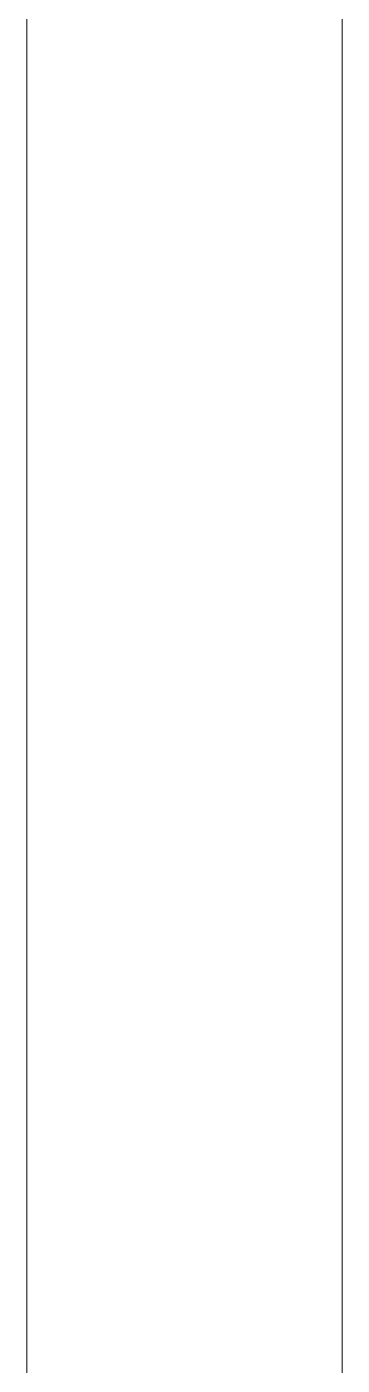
# Model space of a CAD drawing. Header units: millimetres. Extents: x -18913 to -6300, y 37 to 6279.
# Drawn here: x -9229 to -9050, y 4609 to 5371 of the extents above; entities that cross this region are included whole.
import ezdxf
from ezdxf.lldxf.tags import DXFTag

# ---------------------------------------------------------------- set-up
doc = ezdxf.new("R2010")
doc.units = ezdxf.units.MM
doc.header["$LTSCALE"] = 50
doc.layers.add('通り芯', color=252, linetype='Continuous')
tags = doc.linetypes.add('chain', pattern=[18.5, 12, -1.5, 3.5, -1.5]).pattern_tags.tags
tags[10:11] = [DXFTag(74, 4), DXFTag(75, 0), DXFTag(340, '0'), DXFTag(46, 1.0), DXFTag(50, 0.0), DXFTag(44, 0.0), DXFTag(45, 0.0)]
tags[8:9] = [DXFTag(74, 4), DXFTag(75, 0), DXFTag(340, '0'), DXFTag(46, 1.0), DXFTag(50, 0.0), DXFTag(44, 0.0), DXFTag(45, 0.0)]
tags[6:7] = [DXFTag(74, 4), DXFTag(75, 0), DXFTag(340, '0'), DXFTag(46, 1.0), DXFTag(50, 0.0), DXFTag(44, 0.0), DXFTag(45, 0.0)]
tags[4:5] = [DXFTag(74, 4), DXFTag(75, 0), DXFTag(340, '0'), DXFTag(46, 1.0), DXFTag(50, 0.0), DXFTag(44, 0.0), DXFTag(45, 0.0)]

# ---------------------------------------------------------------- blocks, each defined once
blk = doc.blocks.new('FcPack%d65')
at = {"layer": '通り芯', "color": 1, "linetype": 'chain', "lineweight": 13}
blk.add_line((0, -2668.75), (0, 2981.25), dxfattribs=at)
blk = doc.blocks.new('FcPack%d80')
at = {"layer": '通り芯', "color": 1, "linetype": 'chain', "lineweight": 13}
blk.add_line((0, -2668.75), (0, 2981.25), dxfattribs=at)

msp = doc.modelspace()

# ---------------------------------------------------------------- block references
at = {"layer": '通り芯', "color": 2, "linetype": 'Continuous', "lineweight": 13}
for name, p in [('FcPack%d65', (-9229.224, 3018.75)), ('FcPack%d80', (-9050, 3018.75))]:
    msp.add_blockref(name, p, dxfattribs=at)

doc.saveas('drawing.dxf')
